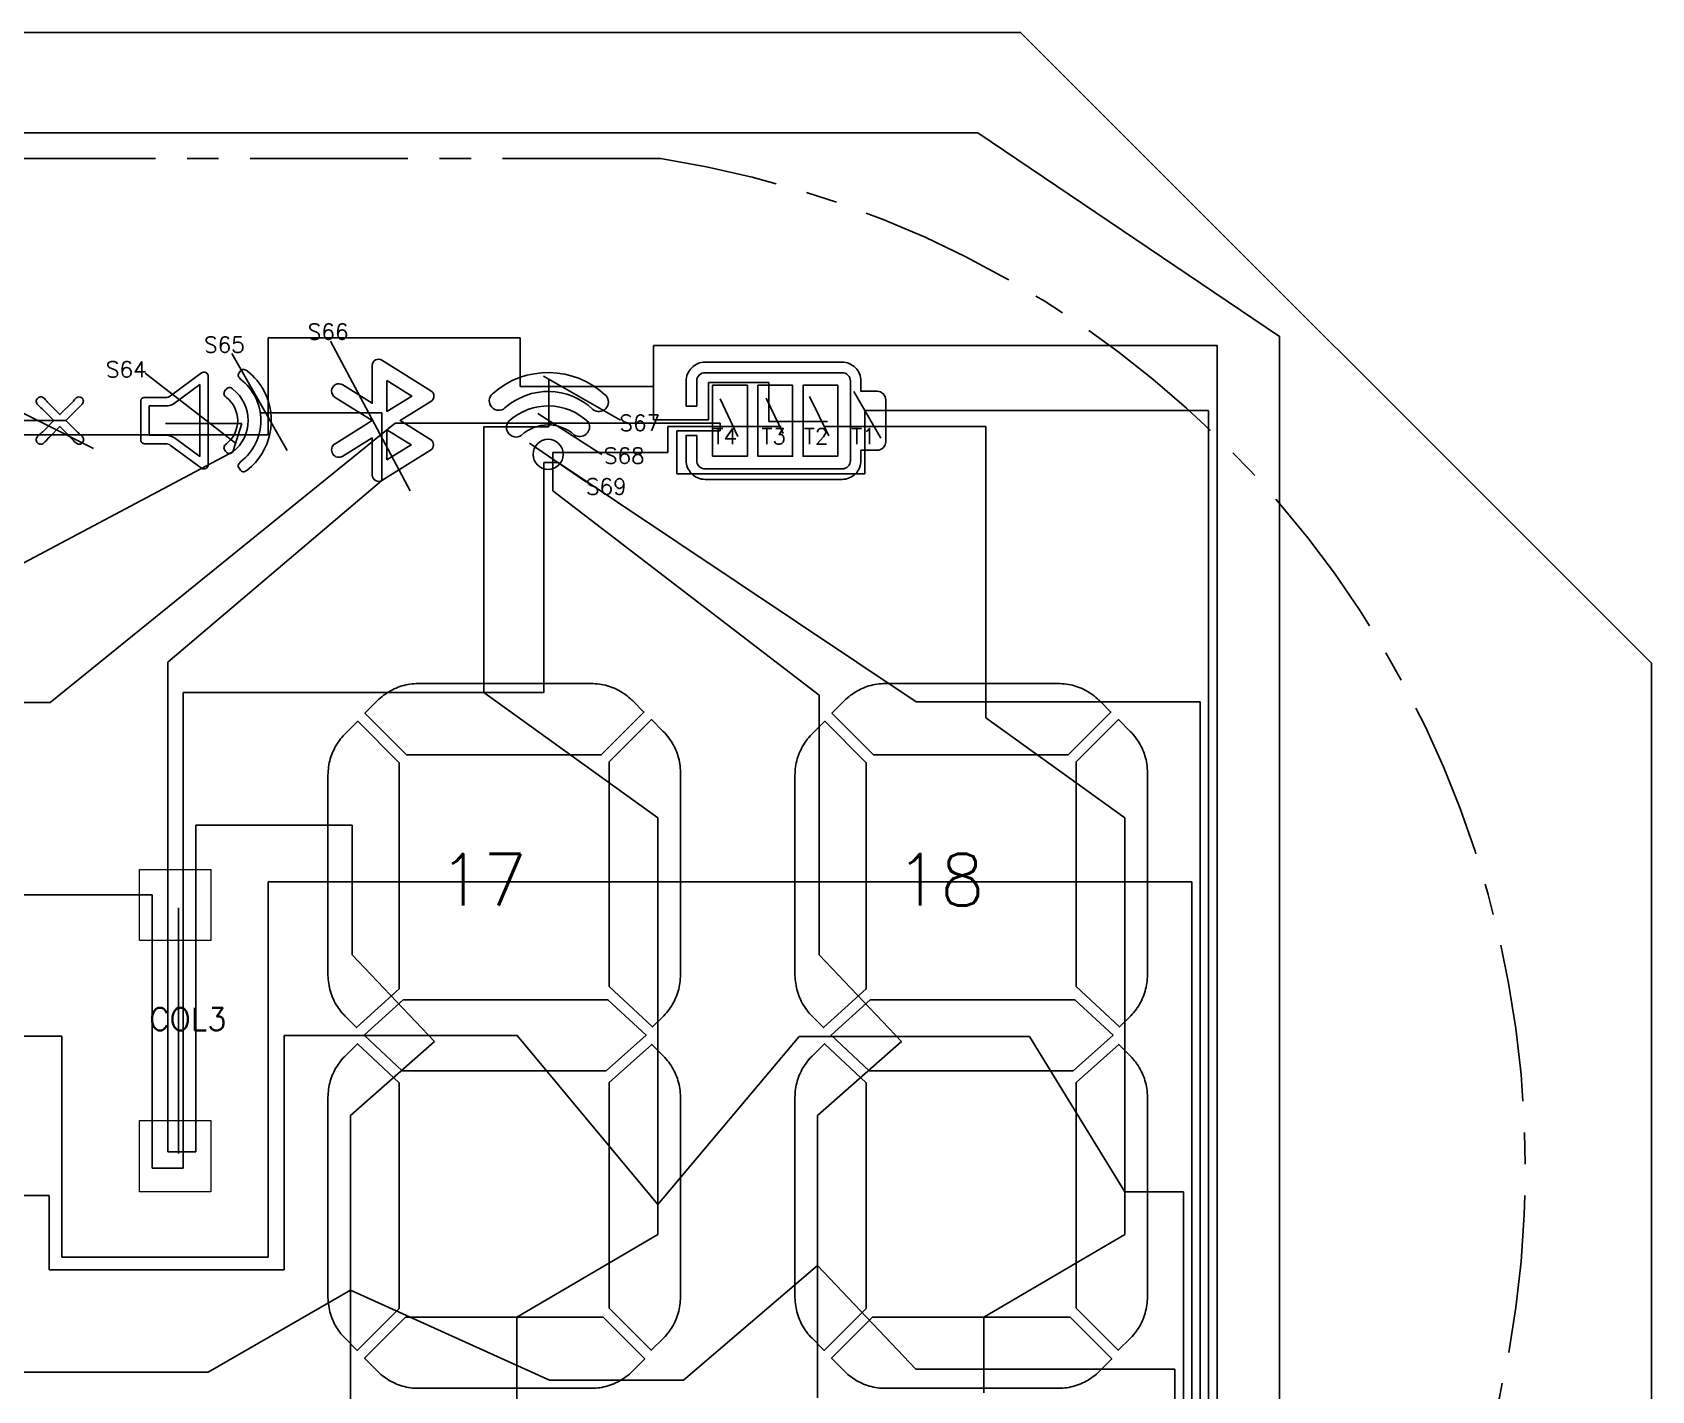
# Model space of a CAD drawing. Header units: millimetres. Extents: x 1653 to 3206, y -200 to 97.
# Drawn here: x 2454.84 to 2493.32, y -18.28 to 14.02 of the extents above; entities that cross this region are included whole.
import ezdxf
from ezdxf.enums import TextEntityAlignment as Align

# ---------------------------------------------------------------- set-up
doc = ezdxf.new("R2010")
doc.units = ezdxf.units.MM
doc.header["$LTSCALE"] = 3
doc.linetypes.add('CENTER', pattern=[2, 1.25, -0.25, 0.25, -0.25])
for name, color, linetype in [('COM', 1, 'Continuous'), ('DIM', 4, 'Continuous'), ('SEG', 3, 'Continuous')]:
    doc.layers.add(name, color=color, linetype=linetype)
doc.styles.add('romans', font='romans.shx')

msp = doc.modelspace()

# ---------------------------------------------------------------- linework, layer by layer
at = {"linetype": 'Continuous'}
msp.add_lwpolyline([(2378.323, -0.981), (2378.323, -24.981), (2393.323, -39.981), (2478.323, -39.981), (2493.323, -24.981), (2493.323, -0.981), (2478.323, 14.019), (2393.323, 14.019)], close=True, dxfattribs=at)
at = {"linetype": 'CENTER'}
msp.add_lwpolyline([(2469.762, 11.019), (2402.823, 11.019, 0.895837), (2402.823, -36.981), (2469.762, -36.981, 0.856686)], format="xyb", close=True, dxfattribs=at)
for points in [[(2464.299, 4.339), (2463.576, 4.789), (2464.309, 5.246, 0.555192), (2464.309, 5.5), (2463.143, 6.226, 0.58859), (2462.914, 6.099), (2462.914, 5.202), (2462.216, 5.637, 1), (2462.031, 5.34), (2462.914, 4.789), (2462.031, 4.239, 1), (2462.216, 3.942), (2462.914, 4.377), (2462.914, 3.492, 0.58859), (2463.143, 3.364), (2464.299, 4.084, 0.555192)], [(2470.825, 6.178, 0.414214), (2470.375, 5.728), (2470.375, 5.135), (2470.625, 5.135), (2470.625, 5.728, -0.414214), (2470.825, 5.928), (2474.08, 5.928, -0.414214), (2474.28, 5.728), (2474.28, 3.841, -0.414214), (2474.08, 3.641), (2470.825, 3.641, -0.414214), (2470.625, 3.841), (2470.625, 4.435), (2470.375, 4.435), (2470.375, 3.841, 0.414214), (2470.825, 3.391), (2474.08, 3.391, 0.414214), (2474.53, 3.841), (2474.53, 4.085), (2474.918, 4.085, 0.414214), (2475.118, 4.285), (2475.118, 5.285, 0.414214), (2474.918, 5.485), (2474.53, 5.485), (2474.53, 5.728, 0.414214), (2474.08, 6.178)], [(2458.856, 3.657), (2458.118, 4.2, 0.169935), (2458, 4.239), (2457.515, 4.239, -0.053294), (2457.48, 4.242, -0.353312), (2457.417, 4.309), (2457.416, 4.317, -0.024646), (2457.415, 4.339), (2457.415, 5.239, -0.039391), (2457.417, 5.269, -0.380552), (2457.488, 5.337, -0.03428), (2457.515, 5.339), (2457.999, 5.339, 0.171528), (2458.118, 5.378), (2458.856, 5.922, -0.614387), (2459.015, 5.841), (2459.015, 3.738, -0.615094)], [(2459.786, 5.773, -0.486214), (2459.786, 3.806, 0.066218), (2459.747, 3.766, 0.267337), (2459.735, 3.682, 0.130191), (2459.806, 3.59, 0.253627), (2459.886, 3.578, 0.088388), (2459.941, 3.609, 0.362028), (2460.343, 5.488, 0.106028), (2459.941, 5.969, 0.064392), (2459.893, 5.998, 0.267081), (2459.808, 5.99, 0.130471), (2459.736, 5.899, 0.254098), (2459.743, 5.818, 0.088438)], [(2466.069, 5.089, -0.391818), (2468.16, 5.054, 0.918019), (2468.471, 5.379, 0.391818), (2465.769, 5.424, 0.990681)], [(2457.999, 5.139), (2457.615, 5.139), (2457.615, 4.439), (2458, 4.439, -0.170304), (2458.237, 4.361), (2458.815, 3.935), (2458.815, 5.643), (2458.237, 5.217, -0.17176)], [(2459.447, 5.34, -0.486309), (2459.447, 4.238, 0.057225), (2459.41, 4.203, 0.278028), (2459.395, 4.115, 0.130869), (2459.466, 4.023, 0.253658), (2459.546, 4.01, 0.088349), (2459.601, 4.042, 0.486211), (2459.601, 5.537, 0.057138), (2459.558, 5.564, 0.278535), (2459.469, 5.558, 0.130453), (2459.396, 5.466, 0.253687), (2459.403, 5.386, 0.08827)], [(2454.98, 5.336, 0.078958), (2454.946, 5.304, 0.262241), (2454.931, 5.219, 0.121019), (2454.981, 5.144, 0.011741), (2455.098, 5.039), (2455.348, 4.789), (2455.098, 4.539, -0.020267), (2455.035, 4.484, 0.050668), (2454.958, 4.407), (2454.951, 4.397, 0.039011), (2454.937, 4.374, 0.284381), (2454.942, 4.279, 0.079318), (2454.975, 4.246, 0.2621), (2455.06, 4.231, 0.120958), (2455.135, 4.28, 0.011773), (2455.24, 4.398), (2455.49, 4.648), (2455.74, 4.398, -0.020438), (2455.795, 4.334, 0.050601), (2455.872, 4.257), (2455.881, 4.25, 0.038996), (2455.905, 4.237, 0.284439), (2456, 4.242, 0.079338), (2456.033, 4.274, 0.262095), (2456.048, 4.359, 0.120924), (2455.998, 4.434, 0.011628), (2455.881, 4.539), (2455.631, 4.789), (2456.02, 5.178, 0.598142), (2455.969, 5.347, 0.299728), (2455.855, 5.309, -0.008159), (2455.795, 5.236), (2455.49, 4.931), (2455.24, 5.181, -0.020305), (2455.185, 5.244, 0.05067), (2455.107, 5.321), (2455.098, 5.328, 0.03903), (2455.074, 5.342, 0.284564)], [(2466.456, 4.436, -0.391484), (2467.721, 4.444, 0.73687), (2468.06, 4.743, 0.3982), (2466.16, 4.775, 0.878402)]]:
    msp.add_lwpolyline(points, format="xyb", close=True)
for points in [[(2463.264, 5.739), (2463.264, 5.007), (2463.851, 5.373)], [(2471.005, 3.941), (2471.83, 3.941), (2471.83, 5.628), (2471.005, 5.628)], [(2472.08, 3.941), (2472.905, 3.941), (2472.905, 5.628), (2472.08, 5.628)], [(2473.98, 3.941), (2473.155, 3.941), (2473.155, 5.628), (2473.98, 5.628)], [(2463.264, 3.852), (2463.264, 4.571), (2463.842, 4.211)], [(2463.073, -1.836), (2463.109, -1.803), (2463.147, -1.772), (2463.185, -1.741), (2463.225, -1.713), (2463.265, -1.685), (2463.307, -1.659), (2463.349, -1.635), (2463.393, -1.612), (2463.437, -1.591), (2463.481, -1.571), (2463.527, -1.553), (2463.573, -1.536), (2463.62, -1.521), (2463.667, -1.508), (2463.714, -1.497), (2463.762, -1.487), (2463.81, -1.479), (2463.859, -1.472), (2463.908, -1.468), (2463.957, -1.465), (2464.005, -1.464), (2464.018, -1.463), (2468.116, -1.463), (2468.165, -1.464), (2468.214, -1.467), (2468.263, -1.471), (2468.312, -1.477), (2468.36, -1.485), (2468.408, -1.494), (2468.456, -1.505), (2468.503, -1.518), (2468.55, -1.532), (2468.596, -1.548), (2468.641, -1.566), (2468.686, -1.585), (2468.731, -1.606), (2468.774, -1.629), (2468.817, -1.653), (2468.858, -1.678), (2468.899, -1.706), (2468.939, -1.734), (2468.978, -1.764), (2469.015, -1.795), (2469.052, -1.828), (2469.087, -1.861), (2469.096, -1.87), (2469.37, -2.143), (2468.358, -3.156), (2463.726, -3.156), (2462.738, -2.169), (2463.038, -1.87)], [(2474.173, -1.836), (2474.209, -1.803), (2474.246, -1.772), (2474.285, -1.741), (2474.325, -1.713), (2474.365, -1.685), (2474.407, -1.659), (2474.449, -1.635), (2474.492, -1.612), (2474.536, -1.591), (2474.581, -1.571), (2474.627, -1.553), (2474.673, -1.536), (2474.719, -1.521), (2474.766, -1.508), (2474.814, -1.497), (2474.862, -1.487), (2474.91, -1.479), (2474.959, -1.472), (2475.007, -1.468), (2475.056, -1.465), (2475.105, -1.464), (2475.118, -1.463), (2479.216, -1.463), (2479.265, -1.464), (2479.314, -1.467), (2479.363, -1.471), (2479.411, -1.477), (2479.46, -1.485), (2479.508, -1.494), (2479.555, -1.505), (2479.603, -1.518), (2479.649, -1.532), (2479.696, -1.548), (2479.741, -1.566), (2479.786, -1.585), (2479.83, -1.606), (2479.874, -1.629), (2479.916, -1.653), (2479.958, -1.678), (2479.999, -1.706), (2480.039, -1.734), (2480.078, -1.764), (2480.115, -1.795), (2480.152, -1.828), (2480.187, -1.861), (2480.196, -1.87), (2480.47, -2.143), (2479.458, -3.156), (2474.826, -3.156), (2473.838, -2.169), (2474.137, -1.87)], [(2461.863, -3.593), (2461.866, -3.544), (2461.87, -3.495), (2461.876, -3.447), (2461.884, -3.399), (2461.893, -3.351), (2461.904, -3.303), (2461.917, -3.256), (2461.931, -3.209), (2461.947, -3.163), (2461.965, -3.117), (2461.984, -3.072), (2462.005, -3.028), (2462.028, -2.984), (2462.052, -2.942), (2462.077, -2.9), (2462.104, -2.859), (2462.133, -2.819), (2462.162, -2.78), (2462.193, -2.743), (2462.226, -2.706), (2462.259, -2.67), (2462.269, -2.661), (2462.57, -2.36), (2463.554, -3.345), (2463.554, -8.723), (2462.542, -9.645), (2462.269, -9.371), (2462.235, -9.336), (2462.202, -9.3), (2462.17, -9.262), (2462.14, -9.224), (2462.111, -9.184), (2462.084, -9.144), (2462.058, -9.102), (2462.034, -9.06), (2462.011, -9.016), (2461.99, -8.972), (2461.97, -8.928), (2461.952, -8.882), (2461.935, -8.836), (2461.92, -8.789), (2461.907, -8.742), (2461.896, -8.695), (2461.886, -8.647), (2461.878, -8.598), (2461.871, -8.55), (2461.867, -8.501), (2461.864, -8.452), (2461.862, -8.403), (2461.862, -8.391), (2461.862, -3.642)], [(2470.238, -3.522), (2470.239, -3.573), (2470.239, -8.391), (2470.239, -8.44), (2470.236, -8.488), (2470.232, -8.537), (2470.226, -8.586), (2470.218, -8.634), (2470.209, -8.682), (2470.198, -8.73), (2470.185, -8.777), (2470.171, -8.824), (2470.154, -8.87), (2470.137, -8.916), (2470.117, -8.961), (2470.096, -9.005), (2470.074, -9.048), (2470.05, -9.091), (2470.024, -9.133), (2469.997, -9.174), (2469.969, -9.213), (2469.939, -9.252), (2469.908, -9.29), (2469.876, -9.327), (2469.842, -9.362), (2469.833, -9.372), (2469.578, -9.626), (2468.547, -8.665), (2468.547, -3.327), (2469.55, -2.322), (2469.832, -2.602), (2469.867, -2.639), (2469.9, -2.675), (2469.931, -2.712), (2469.961, -2.751), (2469.99, -2.791), (2470.017, -2.831), (2470.043, -2.873), (2470.068, -2.915), (2470.09, -2.958), (2470.112, -3.002), (2470.132, -3.047), (2470.15, -3.093), (2470.166, -3.139), (2470.181, -3.185), (2470.194, -3.232), (2470.206, -3.28), (2470.216, -3.328), (2470.224, -3.376), (2470.23, -3.425), (2470.235, -3.473)], [(2472.963, -3.593), (2472.966, -3.544), (2472.97, -3.495), (2472.976, -3.447), (2472.983, -3.399), (2472.993, -3.351), (2473.004, -3.303), (2473.017, -3.256), (2473.031, -3.209), (2473.047, -3.163), (2473.065, -3.117), (2473.084, -3.072), (2473.105, -3.028), (2473.127, -2.984), (2473.151, -2.942), (2473.177, -2.9), (2473.204, -2.859), (2473.232, -2.819), (2473.262, -2.78), (2473.293, -2.743), (2473.326, -2.706), (2473.359, -2.67), (2473.368, -2.661), (2473.67, -2.36), (2474.654, -3.345), (2474.654, -8.723), (2473.642, -9.645), (2473.368, -9.371), (2473.334, -9.336), (2473.302, -9.3), (2473.27, -9.262), (2473.24, -9.224), (2473.211, -9.184), (2473.184, -9.144), (2473.158, -9.102), (2473.134, -9.06), (2473.111, -9.016), (2473.089, -8.972), (2473.07, -8.928), (2473.051, -8.882), (2473.035, -8.836), (2473.02, -8.789), (2473.007, -8.742), (2472.995, -8.695), (2472.986, -8.647), (2472.978, -8.598), (2472.971, -8.55), (2472.966, -8.501), (2472.963, -8.452), (2472.962, -8.403), (2472.962, -8.391), (2472.962, -3.642)], [(2481.338, -3.522), (2481.339, -3.573), (2481.339, -8.391), (2481.338, -8.44), (2481.336, -8.488), (2481.332, -8.537), (2481.326, -8.586), (2481.318, -8.634), (2481.309, -8.682), (2481.297, -8.73), (2481.285, -8.777), (2481.27, -8.824), (2481.254, -8.87), (2481.236, -8.916), (2481.217, -8.961), (2481.196, -9.005), (2481.174, -9.048), (2481.15, -9.091), (2481.124, -9.133), (2481.097, -9.174), (2481.069, -9.213), (2481.039, -9.252), (2481.008, -9.29), (2480.975, -9.327), (2480.942, -9.362), (2480.933, -9.372), (2480.678, -9.626), (2479.647, -8.665), (2479.647, -3.327), (2480.65, -2.322), (2480.932, -2.602), (2480.967, -2.639), (2480.999, -2.675), (2481.031, -2.712), (2481.061, -2.751), (2481.09, -2.791), (2481.117, -2.831), (2481.143, -2.873), (2481.167, -2.915), (2481.19, -2.958), (2481.212, -3.002), (2481.231, -3.047), (2481.25, -3.093), (2481.266, -3.139), (2481.281, -3.185), (2481.294, -3.232), (2481.306, -3.28), (2481.316, -3.328), (2481.324, -3.376), (2481.33, -3.425), (2481.335, -3.473)], [(2468.477, -10.674), (2463.623, -10.674), (2462.719, -9.828), (2463.649, -8.981), (2468.514, -8.981), (2469.421, -9.827)], [(2479.577, -10.674), (2474.722, -10.674), (2473.819, -9.828), (2474.749, -8.981), (2479.614, -8.981), (2480.521, -9.827)], [(2462.235, -16.996), (2462.269, -17.031), (2462.558, -17.32), (2463.554, -16.321), (2463.554, -10.958), (2462.561, -10.029), (2462.269, -10.321), (2462.259, -10.331), (2462.226, -10.366), (2462.193, -10.403), (2462.162, -10.44), (2462.133, -10.479), (2462.104, -10.519), (2462.077, -10.56), (2462.052, -10.602), (2462.028, -10.644), (2462.005, -10.688), (2461.984, -10.732), (2461.965, -10.777), (2461.947, -10.823), (2461.931, -10.869), (2461.917, -10.916), (2461.904, -10.963), (2461.893, -11.011), (2461.884, -11.059), (2461.876, -11.107), (2461.87, -11.156), (2461.866, -11.204), (2461.863, -11.253), (2461.862, -11.302), (2461.862, -16.051), (2461.862, -16.064), (2461.864, -16.112), (2461.867, -16.161), (2461.871, -16.21), (2461.878, -16.259), (2461.886, -16.307), (2461.896, -16.355), (2461.907, -16.402), (2461.92, -16.449), (2461.935, -16.496), (2461.952, -16.542), (2461.97, -16.588), (2461.99, -16.632), (2462.011, -16.676), (2462.034, -16.72), (2462.058, -16.762), (2462.084, -16.804), (2462.111, -16.844), (2462.14, -16.884), (2462.17, -16.922), (2462.202, -16.96)], [(2469.833, -10.322), (2469.557, -10.046), (2468.547, -10.952), (2468.547, -16.317), (2469.547, -17.317), (2469.833, -17.031), (2469.842, -17.022), (2469.875, -16.987), (2469.908, -16.95), (2469.939, -16.912), (2469.969, -16.874), (2469.997, -16.834), (2470.024, -16.793), (2470.05, -16.751), (2470.074, -16.709), (2470.096, -16.665), (2470.117, -16.621), (2470.137, -16.576), (2470.154, -16.53), (2470.17, -16.484), (2470.185, -16.437), (2470.198, -16.39), (2470.209, -16.342), (2470.218, -16.294), (2470.226, -16.246), (2470.232, -16.197), (2470.236, -16.149), (2470.239, -16.1), (2470.239, -16.051), (2470.239, -11.302), (2470.239, -11.289), (2470.238, -11.24), (2470.235, -11.192), (2470.23, -11.143), (2470.224, -11.094), (2470.216, -11.046), (2470.206, -10.998), (2470.194, -10.951), (2470.181, -10.903), (2470.166, -10.857), (2470.15, -10.811), (2470.132, -10.765), (2470.112, -10.721), (2470.091, -10.677), (2470.068, -10.633), (2470.043, -10.591), (2470.017, -10.549), (2469.99, -10.509), (2469.961, -10.469), (2469.931, -10.431), (2469.9, -10.393), (2469.867, -10.357)], [(2473.334, -16.996), (2473.368, -17.031), (2473.657, -17.32), (2474.654, -16.321), (2474.654, -10.958), (2473.661, -10.029), (2473.368, -10.321), (2473.359, -10.331), (2473.326, -10.366), (2473.293, -10.403), (2473.262, -10.44), (2473.232, -10.479), (2473.204, -10.519), (2473.177, -10.56), (2473.151, -10.602), (2473.127, -10.644), (2473.105, -10.688), (2473.084, -10.732), (2473.065, -10.777), (2473.047, -10.823), (2473.031, -10.869), (2473.016, -10.916), (2473.004, -10.963), (2472.993, -11.011), (2472.983, -11.059), (2472.976, -11.107), (2472.97, -11.156), (2472.966, -11.204), (2472.963, -11.253), (2472.962, -11.302), (2472.962, -16.051), (2472.962, -16.064), (2472.963, -16.112), (2472.966, -16.161), (2472.971, -16.21), (2472.978, -16.259), (2472.986, -16.307), (2472.995, -16.355), (2473.007, -16.402), (2473.02, -16.449), (2473.035, -16.496), (2473.051, -16.542), (2473.07, -16.588), (2473.089, -16.632), (2473.111, -16.676), (2473.134, -16.72), (2473.158, -16.762), (2473.184, -16.804), (2473.211, -16.844), (2473.24, -16.884), (2473.27, -16.922), (2473.302, -16.96)], [(2480.933, -10.322), (2480.657, -10.046), (2479.647, -10.952), (2479.647, -16.317), (2480.647, -17.317), (2480.933, -17.031), (2480.942, -17.022), (2480.975, -16.987), (2481.008, -16.95), (2481.039, -16.912), (2481.069, -16.874), (2481.097, -16.834), (2481.124, -16.793), (2481.149, -16.751), (2481.174, -16.709), (2481.196, -16.665), (2481.217, -16.621), (2481.236, -16.576), (2481.254, -16.53), (2481.27, -16.484), (2481.285, -16.437), (2481.297, -16.39), (2481.308, -16.342), (2481.318, -16.294), (2481.326, -16.246), (2481.331, -16.197), (2481.336, -16.149), (2481.338, -16.1), (2481.339, -16.051), (2481.339, -11.302), (2481.339, -11.289), (2481.338, -11.24), (2481.335, -11.192), (2481.33, -11.143), (2481.324, -11.094), (2481.316, -11.046), (2481.306, -10.998), (2481.294, -10.951), (2481.281, -10.903), (2481.266, -10.857), (2481.25, -10.811), (2481.231, -10.765), (2481.212, -10.721), (2481.19, -10.677), (2481.167, -10.633), (2481.143, -10.591), (2481.117, -10.549), (2481.09, -10.509), (2481.061, -10.469), (2481.031, -10.431), (2480.999, -10.393), (2480.967, -10.357)], [(2468.399, -16.528), (2469.391, -17.52), (2469.097, -17.815), (2469.062, -17.849), (2469.025, -17.881), (2468.988, -17.913), (2468.949, -17.943), (2468.91, -17.972), (2468.869, -17.999), (2468.828, -18.025), (2468.785, -18.05), (2468.742, -18.072), (2468.698, -18.094), (2468.653, -18.114), (2468.608, -18.132), (2468.562, -18.148), (2468.515, -18.163), (2468.468, -18.176), (2468.421, -18.188), (2468.373, -18.198), (2468.324, -18.206), (2468.276, -18.212), (2468.227, -18.217), (2468.178, -18.22), (2468.129, -18.221), (2468.116, -18.221), (2464.019, -18.221), (2463.97, -18.22), (2463.921, -18.218), (2463.872, -18.214), (2463.823, -18.208), (2463.775, -18.2), (2463.727, -18.191), (2463.679, -18.18), (2463.632, -18.167), (2463.585, -18.152), (2463.539, -18.136), (2463.494, -18.119), (2463.449, -18.099), (2463.404, -18.078), (2463.361, -18.056), (2463.318, -18.032), (2463.277, -18.006), (2463.236, -17.979), (2463.196, -17.951), (2463.157, -17.921), (2463.119, -17.89), (2463.083, -17.857), (2463.047, -17.824), (2463.038, -17.815), (2462.73, -17.507), (2463.707, -16.528)], [(2479.499, -16.528), (2480.491, -17.52), (2480.197, -17.815), (2480.162, -17.849), (2480.125, -17.881), (2480.088, -17.913), (2480.049, -17.943), (2480.01, -17.972), (2479.969, -17.999), (2479.928, -18.025), (2479.885, -18.05), (2479.842, -18.072), (2479.798, -18.094), (2479.753, -18.114), (2479.708, -18.132), (2479.662, -18.148), (2479.615, -18.163), (2479.568, -18.176), (2479.52, -18.188), (2479.472, -18.198), (2479.424, -18.206), (2479.376, -18.212), (2479.327, -18.217), (2479.278, -18.22), (2479.229, -18.221), (2479.216, -18.221), (2475.118, -18.221), (2475.069, -18.22), (2475.021, -18.218), (2474.972, -18.214), (2474.923, -18.208), (2474.875, -18.2), (2474.827, -18.191), (2474.779, -18.18), (2474.732, -18.167), (2474.685, -18.152), (2474.639, -18.136), (2474.593, -18.119), (2474.548, -18.099), (2474.504, -18.078), (2474.461, -18.056), (2474.418, -18.032), (2474.376, -18.006), (2474.336, -17.979), (2474.296, -17.951), (2474.257, -17.921), (2474.219, -17.89), (2474.183, -17.857), (2474.147, -17.824), (2474.138, -17.815), (2473.83, -17.507), (2474.806, -16.528)]]:
    msp.add_lwpolyline(points, close=True)
at = {"lineweight": 0}
for points in [[(2457.383, -7.576), (2457.383, -5.884), (2459.076, -5.884), (2459.076, -7.576)], [(2457.383, -13.546), (2457.383, -11.854), (2459.076, -11.854), (2459.076, -13.546)]]:
    msp.add_lwpolyline(points, close=True, dxfattribs=at)
msp.add_circle((2467.095, 3.986), 0.358)
at = {"layer": 'COM', "ltscale": 5.567185}
for p, q in [((2460.442, 4.453), (2460.442, 6.755)), ((2460.442, 6.755), (2466.429, 6.755)), ((2466.429, 6.755), (2466.429, 5.603)), ((2482.993, 6.575), (2469.597, 6.575)), ((2469.597, 6.575), (2469.597, 4.807)), ((2482.993, -28.668), (2482.993, 6.575)), ((2466.429, 5.603), (2469.597, 5.603)), ((2470.903, 4.807), (2470.903, 5.693)), ((2470.903, 5.693), (2472.341, 5.693)), ((2472.341, 5.693), (2472.341, 4.764)), ((2469.597, 4.807), (2470.903, 4.807)), ((2472.341, 4.764), (2473.736, 4.764)), ((2453.495, 4.453), (2460.442, 4.453))]:
    msp.add_line(p, q, dxfattribs=at)
at = {"layer": 'COM', "color": 2, "ltscale": 5.567185}
for p, q in [((2482.793, 5.03), (2474.62, 5.03)), ((2474.62, 5.03), (2474.62, 3.52)), ((2482.793, -28.626), (2482.793, 5.03)), ((2463.458, 4.728), (2455.257, -1.915)), ((2471.182, 4.728), (2463.458, 4.728)), ((2471.182, 4.549), (2471.182, 4.728)), ((2470.154, 3.52), (2470.154, 4.549)), ((2470.154, 4.549), (2471.182, 4.549)), ((2474.62, 3.52), (2470.154, 3.52)), ((2455.257, -1.915), (2450.398, -1.915))]:
    msp.add_line(p, q, dxfattribs=at)
at = {"layer": 'COM', "color": 5, "ltscale": 5.567185}
for p, q in [((2467.331, 3.79), (2466.991, 3.79)), ((2466.991, 3.79), (2466.991, -1.679)), ((2475.839, -1.896), (2467.331, 3.79)), ((2466.991, -1.679), (2458.418, -1.679)), ((2458.418, -1.679), (2458.418, -12.987)), ((2482.593, -1.896), (2475.839, -1.896)), ((2482.593, -28.584), (2482.593, -1.896)), ((2457.686, -6.488), (2448.731, -6.488)), ((2457.686, -12.987), (2457.686, -6.488)), ((2458.418, -12.987), (2457.686, -12.987))]:
    msp.add_line(p, q, dxfattribs=at)
at = {"layer": 'COM', "color": 6, "ltscale": 5.567185}
for p, q in [((2482.393, -6.18), (2460.443, -6.18)), ((2460.443, -6.18), (2460.443, -15.102)), ((2482.393, -28.543), (2482.393, -6.18)), ((2455.532, -9.844), (2446.405, -9.865)), ((2455.532, -15.102), (2455.532, -9.844)), ((2460.443, -15.102), (2455.532, -15.102))]:
    msp.add_line(p, q, dxfattribs=at)
at = {"layer": 'COM', "color": 40, "ltscale": 5.567185}
for p, q in [((2466.356, -9.829), (2460.823, -9.829)), ((2460.823, -9.829), (2460.823, -15.402)), ((2469.699, -13.85), (2466.356, -9.829)), ((2473.061, -9.855), (2469.699, -13.85)), ((2478.534, -9.855), (2473.061, -9.855)), ((2480.799, -13.553), (2478.534, -9.855)), ((2455.232, -13.639), (2447.932, -13.639)), ((2455.232, -15.402), (2455.232, -13.639)), ((2482.193, -13.553), (2480.799, -13.553)), ((2482.193, -28.501), (2482.193, -13.553)), ((2460.823, -15.402), (2455.232, -15.402))]:
    msp.add_line(p, q, dxfattribs=at)
at = {"layer": 'COM', "color": 225, "ltscale": 5.567185}
for p, q in [((2473.493, -15.304), (2470.31, -18.03)), ((2475.831, -17.762), (2473.493, -15.304)), ((2462.393, -15.891), (2459.014, -17.834)), ((2467.128, -18.03), (2462.393, -15.891)), ((2459.014, -17.834), (2444.176, -17.834)), ((2470.31, -18.03), (2467.128, -18.03)), ((2481.993, -17.762), (2475.831, -17.762)), ((2481.993, -28.459), (2481.993, -17.762))]:
    msp.add_line(p, q, dxfattribs=at)
at = {"layer": 'DIM'}
for p, q in [((2461.924, 6.674), (2463.819, 3.117)), ((2459.578, 6.385), (2460.889, 4.08)), ((2452.987, 5.784), (2456.288, 4.125)), ((2457.518, 5.919), (2459.662, 4.248)), ((2466.988, 5.846), (2468.813, 4.801)), ((2474.361, 5.481), (2475.004, 4.37)), ((2471.184, 5.305), (2471.607, 4.413)), ((2472.278, 5.325), (2472.68, 4.485)), ((2473.305, 5.361), (2473.764, 4.423)), ((2466.848, 4.958), (2468.373, 3.986)), ((2466.654, 4.253), (2468.007, 3.327)), ((2458.308, -12.635), (2458.308, -6.794))]:
    msp.add_line(p, q, dxfattribs=at)
at = {"layer": 'SEG', "ltscale": 5.567185}
for p, q in [((2467.111, 5.775), (2467.111, 4.642)), ((2455.631, 4.789), (2449.535, 4.789)), ((2459.815, 4.719), (2458, 4.719)), ((2459.601, 4.042), (2459.815, 4.719)), ((2460.251, 4.971), (2463.143, 4.971)), ((2463.143, 3.364), (2463.143, 4.971)), ((2467.111, 4.642), (2465.563, 4.642)), ((2465.563, 4.642), (2465.563, -1.673)), ((2469.936, 4.027), (2469.936, 4.651)), ((2469.936, 4.651), (2472.634, 4.651)), ((2473.654, 4.647), (2477.501, 4.647)), ((2477.501, 4.647), (2477.501, -2.278)), ((2450.779, -0.64), (2459.601, 4.042)), ((2467.204, 3.121), (2467.204, 4.027)), ((2467.204, 4.027), (2469.936, 4.027)), ((2458.052, -0.958), (2463.143, 3.364)), ((2467.204, 3.121), (2473.534, -1.737)), ((2458.052, -12.595), (2458.052, -0.958)), ((2465.563, -1.673), (2469.699, -4.66)), ((2473.534, -1.737), (2473.534, -7.918)), ((2477.501, -2.278), (2480.799, -4.66)), ((2462.434, -4.829), (2458.721, -4.829)), ((2458.721, -4.829), (2458.721, -12.595)), ((2462.434, -4.829), (2462.434, -7.918)), ((2469.699, -4.66), (2469.699, -14.564)), ((2480.799, -4.66), (2480.799, -14.564)), ((2462.434, -7.918), (2464.397, -9.972)), ((2473.534, -7.918), (2475.497, -9.972)), ((2464.397, -9.972), (2462.393, -11.737)), ((2475.497, -9.972), (2473.493, -11.737)), ((2462.393, -11.737), (2462.393, -18.691)), ((2473.493, -11.737), (2473.493, -18.451)), ((2458.721, -12.595), (2458.052, -12.595)), ((2469.699, -14.564), (2466.347, -16.528)), ((2480.799, -14.564), (2477.447, -16.528)), ((2466.347, -16.528), (2466.347, -18.571)), ((2477.447, -16.528), (2477.447, -18.331))]:
    msp.add_line(p, q, dxfattribs=at)
msp.add_lwpolyline([(2459.582, -32.923), (2459.582, -34.232), (2443.443, -36.105), (2443.443, -40.354), (2447.875, -40.354), (2460.612, -40.354), (2460.612, -37.535), (2473.809, -37.535), (2484.48, -30.097), (2484.48, 6.791), (2477.308, 11.63), (2409.066, 11.63), (2409.066, -3.145)], dxfattribs=at)

# ---------------------------------------------------------------- texts
at = {"layer": 'DIM', "style": 'romans'}
for s, height, p in [('S66', 0.377, (2461.866, 6.902)), ('S65', 0.377, (2459.401, 6.593)), ('S64', 0.377, (2457.068, 6.007)), ('S67', 0.377, (2469.274, 4.735)), ('T4', 0.377, (2471.295, 4.414)), ('T3', 0.377, (2472.456, 4.414)), ('T2', 0.377, (2473.465, 4.414)), ('T1', 0.377, (2474.59, 4.414)), ('S68', 0.377, (2468.905, 3.954)), ('S69', 0.377, (2468.477, 3.221)), ('17', 1.2242, (2465.544, -6.128)), ('18', 1.2242, (2476.412, -6.128)), ('COL3', 0.5353, (2458.533, -9.443))]:
    msp.add_text(s, height=height, dxfattribs=at).set_placement(p, align=Align.MIDDLE)

doc.saveas('drawing.dxf')
